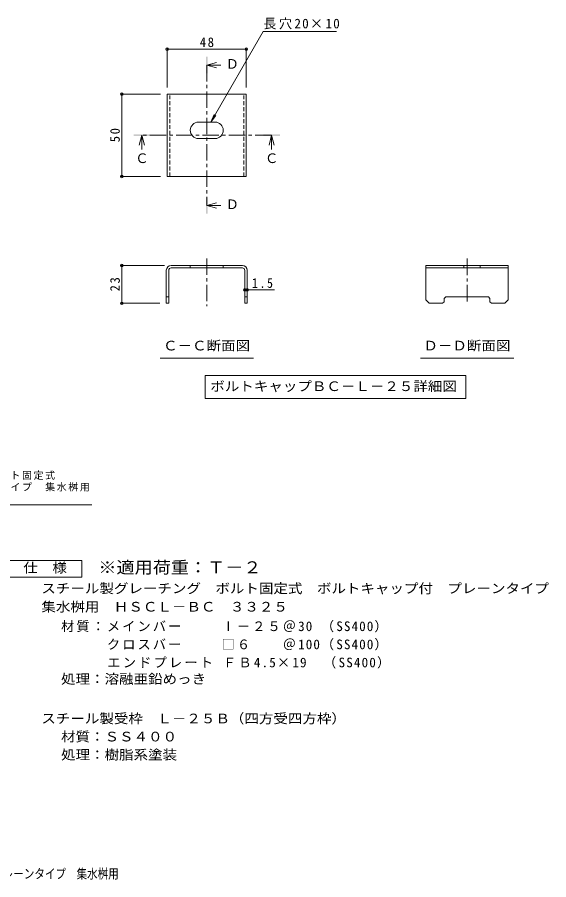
# Model space of a CAD drawing. Units: millimetres on the paper, enlarged 10 times, with parts at other scales. Extents: x -1347 to 1783, y -1350 to 1349.
# Drawn here: x 171 to 1783, y -1305 to 1314 of the extents above; entities that cross this region are included whole.
import ezdxf
from ezdxf.enums import TextEntityAlignment as Align

# ---------------------------------------------------------------- set-up
doc = ezdxf.new("R2010")
doc.units = ezdxf.units.MM
doc.header["$LTSCALE"] = 10
doc.header["$PDMODE"] = 32
doc.header["$PDSIZE"] = 8
doc.linetypes.add('CHAIN1', pattern=[8, 5, -1, 1, -1])
doc.linetypes.add('DASHED1', pattern=[1.8, 1.2, -0.6])
for name, color, linetype, lineweight in [('D-1', 2, 'Continuous', 9), ('D-4', 7, 'Continuous', 9), ('D-5', 7, 'Continuous', 9), ('D-9', 2, 'Continuous', 9)]:
    doc.layers.add(name, color=color, linetype=linetype, lineweight=lineweight)
doc.layers.add('F-F_F-Fﾚｲﾔ', color=2, linetype='Continuous')
doc.styles.add('ＭＳ ゴシック', font='')
doc.styles.get('ＭＳ ゴシック').set_extended_font_data('MS Gothic')

msp = doc.modelspace()

# ---------------------------------------------------------------- linework, layer by layer
at = {"layer": 'D-1'}
for p, q in [((745.62, 559.99), (637.68, 559.99)), ((637.68, 552.49), (745.62, 552.49)), ((695.62, 559.99), (695.62, 552.49)), ((745.62, 559.99), (853.56, 559.99)), ((853.72, 552.49), (745.62, 552.49)), ((795.62, 559.99), (795.62, 552.49)), ((1410.45, 559.78), (1660.45, 559.78)), ((1410.45, 559.78), (1410.45, 455.44)), ((1410.45, 552.28), (1660.45, 552.28)), ((1525.43, 552.28), (1525.43, 559.78)), ((1575.43, 552.28), (1575.43, 559.78)), ((1660.45, 559.78), (1660.45, 455.44)), ((622.69, 545.25), (622.69, 444.99)), ((630.19, 544.99), (630.19, 444.99)), ((861.05, 544.99), (861.05, 444.99)), ((868.55, 545.25), (868.55, 444.99)), ((630.19, 464.99), (622.69, 464.99)), ((868.55, 464.99), (861.05, 464.99)), ((1420.9, 444.99), (1410.45, 455.44)), ((1465.9, 449.99), (1460.9, 444.99)), ((1465.9, 459.99), (1470.9, 464.99)), ((1465.9, 449.99), (1465.9, 459.99)), ((1600.01, 464.99), (1470.9, 464.99)), ((1605.01, 459.99), (1600.01, 464.99)), ((1605.01, 449.99), (1605.01, 459.99)), ((1605.01, 449.99), (1610.01, 444.99)), ((1650.01, 444.99), (1660.45, 455.44)), ((630.19, 444.99), (622.69, 444.99)), ((868.55, 444.99), (861.05, 444.99)), ((1460.9, 444.99), (1420.9, 444.99)), ((1650.01, 444.99), (1610.01, 444.99))]:
    msp.add_line(p, q, dxfattribs=at)
for centre, radius, start, end in [((637.68, 544.99), 15, 90, 179), ((637.69, 544.99), 7.5, 90, 180), ((853.55, 544.99), 7.5, 0, 90), ((853.56, 544.99), 15, 1, 90)]:
    msp.add_arc(centre, radius, start, end, dxfattribs=at)
at = {"layer": 'D-4'}
for p, q in [((625.62, 1219.66), (625.62, 1100.36)), ((625.62, 1216.66), (865.62, 1216.66)), ((865.62, 1219.66), (865.62, 1100.36)), ((485.09, 1080.36), (605.62, 1080.36)), ((488.09, 1080.36), (488.09, 830.36)), ((485.09, 830.36), (605.62, 830.36)), ((485.09, 559.99), (617.68, 559.99)), ((488.09, 559.99), (488.09, 444.99)), ((868.55, 485.54), (861.05, 485.54)), ((868.55, 485.54), (950.89, 485.54)), ((485.09, 444.99), (602.69, 444.99))]:
    msp.add_line(p, q, dxfattribs=at)
for p in [(625.62, 1216.66), (865.62, 1216.66), (488.09, 1080.36), (488.09, 830.36), (488.09, 559.99), (861.05, 485.54), (868.55, 485.54), (488.09, 444.99)]:
    msp.add_point(p, dxfattribs=at)
at = {"layer": 'D-5'}
for p, q in [((917.05, 1270.61), (758.12, 995.34)), ((917.05, 1270.61), (1139.55, 1270.61)), ((758.12, 995.34), (767.69, 1018.44)), ((758.12, 995.34), (773.34, 1015.17)), ((604.12, 278.16), (887.12, 278.16)), ((1393.95, 278.16), (1676.95, 278.16)), ((740.72, 225.84), (740.72, 155.84)), ((740.72, 225.84), (1532.11, 225.84)), ((1532.11, 225.84), (1532.11, 155.84)), ((740.72, 155.84), (1532.11, 155.84)), ((396.71, -166.68), (-347.32, -166.68))]:
    msp.add_line(p, q, dxfattribs=at)
at = {"layer": 'D-5', "color": 4}
for p, q in [((745.62, 1168.47), (775.62, 1176.47)), ((745.62, 1168.47), (775.62, 1160.47)), ((745.62, 1168.47), (788.07, 1168.47)), ((548.8, 955.36), (540.8, 925.36)), ((548.8, 955.36), (556.8, 925.36)), ((548.8, 955.36), (548.8, 912.12)), ((942.44, 955.36), (934.44, 925.36)), ((942.44, 955.36), (950.44, 925.36)), ((942.44, 955.36), (942.44, 912.12)), ((745.62, 742.25), (775.62, 750.25)), ((745.62, 742.25), (775.62, 734.25)), ((745.62, 742.25), (788.07, 742.25))]:
    msp.add_line(p, q, dxfattribs=at)
at = {"layer": 'D-5', "color": 4, "linetype": 'CHAIN1'}
for p, q in [((745.62, 1168.47), (745.62, 742.25)), ((942.44, 955.36), (548.8, 955.36)), ((745.62, 581.08), (745.62, 436.54)), ((1535.45, 580.86), (1535.45, 444.99))]:
    msp.add_line(p, q, dxfattribs=at)
at = {"layer": 'D-5', "color": 2}
msp.add_lwpolyline([(141.65, -386.02), (141.65, -336.02), (366.65, -336.02), (366.65, -386.02)], close=True, dxfattribs=at)
at = {"layer": 'D-5', "color": 4}
for points in [[(743.12, 1143.47), (748.12, 1143.47), (743.12, 1193.47), (748.12, 1193.47)], [(523.8, 952.86), (573.8, 952.86), (523.8, 957.86), (573.8, 957.86)], [(917.44, 952.86), (967.44, 952.86), (917.44, 957.86), (967.44, 957.86)], [(743.12, 717.25), (748.12, 717.25), (743.12, 767.25), (748.12, 767.25)]]:
    msp.add_solid(points, dxfattribs=at)
at = {"layer": 'D-9'}
for p, q in [((625.62, 1080.36), (865.62, 1080.36)), ((625.62, 830.36), (625.62, 1080.36)), ((865.62, 830.36), (865.62, 1080.36)), ((720.62, 995.34), (770.62, 995.34)), ((720.62, 945.34), (770.62, 945.34)), ((625.62, 830.36), (865.62, 830.36))]:
    msp.add_line(p, q, dxfattribs=at)
at = {"layer": 'D-9', "linetype": 'DASHED1'}
for p, q in [((633.12, 830.36), (633.12, 1080.36)), ((858.12, 830.36), (858.12, 1080.36))]:
    msp.add_line(p, q, dxfattribs=at)
at = {"layer": 'D-9'}
for centre, start, end in [((720.62, 970.34), 90, 270), ((770.62, 970.34), 270, 90)]:
    msp.add_arc(centre, 25, start, end, dxfattribs=at)

# ---------------------------------------------------------------- texts
at = {"layer": 'D-4', "color": 2, "style": 'ＭＳ ゴシック', "width": 1.1}
for s, p in [('スチール製グレーチング\u3000ボルト固定式\u3000ボルトキャップ付\u3000プレーンタイプ', (243.74, -443.94)), ('集水桝用\u3000ＨＳＣＬ－ＢＣ\u3000３３２５', (243.74, -499.69))]:
    msp.add_text(s, height=29.33, dxfattribs=at).set_placement(p, align=Align.BOTTOM_LEFT)
at = {"layer": 'D-4', "color": 2, "char_height": 29.33, "attachment_point": 7, "style": 'ＭＳ ゴシック'}
for s, insert in [('\\T1.27;\\W0.95;48', (724.37, 1222.66)), ('\\T1.27;\\W0.9;1.5', (882.92, 491.54))]:
    msp.add_mtext(s, dxfattribs=dict(at, insert=insert))
at = {"layer": 'D-4', "color": 2, "char_height": 29.33, "attachment_point": 7, "rotation": 90, "style": 'ＭＳ ゴシック'}
for s, insert in [('\\T1.27;\\W0.95;50', (482.09, 934.11)), ('\\T1.27;\\W0.95;23', (482.09, 481.24))]:
    msp.add_mtext(s, dxfattribs=dict(at, insert=insert))
at = {"layer": 'D-5', "color": 2, "style": 'ＭＳ ゴシック'}
for s, p in [('Ｄ', (803.07, 1148.47)), ('Ｃ', (528.8, 862.12)), ('Ｃ', (922.44, 862.12)), ('Ｄ', (803.07, 722.25))]:
    msp.add_text(s, height=29.33, dxfattribs=at).set_placement(p, align=Align.BOTTOM_LEFT)
at = {"layer": 'D-5', "color": 2, "style": 'ＭＳ ゴシック', "width": 1.1}
for s, p in [('Ｃ－Ｃ断面図', (613.12, 293.16)), ('Ｄ－Ｄ断面図', (1402.95, 293.16)), ('ボルトキャップＢＣ－Ｌ－２５詳細図', (756.41, 169.84)), ('仕\u3000様', (189.15, -381.02)), ('処理：溶融亜鉛めっき', (303.45, -718.94)), ('スチール製受枠\u3000Ｌ－２５Ｂ（四方受四方枠）', (243.74, -838.94)), ('材質：ＳＳ４００', (303.45, -893.94)), ('処理：樹脂系塗装', (303.45, -948.94))]:
    msp.add_text(s, height=29.33, dxfattribs=at).set_placement(p, align=Align.BOTTOM_LEFT)
at = {"layer": 'D-5', "color": 3, "style": 'ＭＳ ゴシック', "width": 1.1}
msp.add_text('※適用荷重：Ｔ－２', height=36.66, dxfattribs=at).set_placement((416.65, -386.02), align=Align.BOTTOM_LEFT)
at = {"layer": 'D-5', "color": 2, "char_height": 29.33, "attachment_point": 7, "style": 'ＭＳ ゴシック'}
for s, insert in [('\\T1.18;長穴20×10', (917.05, 1276.61)), ('\\T1.16;材質：メインバー\u3000\u3000\\~Ⅰ－２５＠30\\~（SS400）', (303.45, -553.94)), ('\\T1.16;\u3000\u3000\u3000クロスバー\u3000\u3000\\~□６\u3000\u3000＠100（SS400）', (303.45, -608.94)), ('\\T1.17;\u3000\u3000\u3000エンドプレート\\~ＦＢ4.5×19\\~\\~（SS400）', (303.45, -663.94))]:
    msp.add_mtext(s, dxfattribs=dict(at, insert=insert))
at = {"layer": 'D-5', "char_height": 21.99, "attachment_point": 7, "style": 'ＭＳ ゴシック'}
for s, insert in [('\\T1.17;スチール製グレーチング\u3000ボルト固定式', (-341.3, -90.94)), ('\\T1.17;ボルトキャップ付\u3000プレーンタイプ\u3000集水桝用', (-341.3, -126.52))]:
    msp.add_mtext(s, dxfattribs=dict(at, insert=insert))
at = {"layer": 'F-F_F-Fﾚｲﾔ', "style": 'ＭＳ ゴシック', "width": 0.8}
msp.add_text('スチール製グレーチング\u3000ボルト固定式\u3000ボルトキャップ付\u3000プレーンタイプ\u3000集水桝用', height=29.33, dxfattribs=at).set_placement((-801.65, -1310.3), align=Align.BOTTOM_LEFT)

doc.saveas('drawing.dxf')
